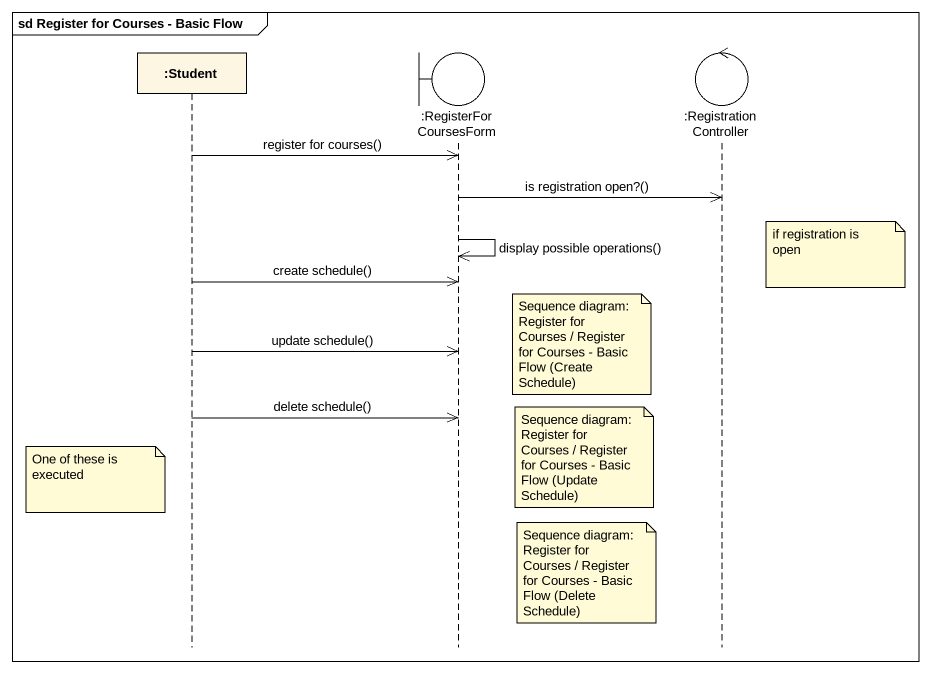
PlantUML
@startuml
mainframe sd Register for Courses - Basic Flow
hide footbox
participant ":Student" as Student
boundary ":RegisterForCoursesForm" as RegisterForCoursesForm
control ":RegistrationController" as RegistrationController

Student ->> RegisterForCoursesForm : register for courses()
RegisterForCoursesForm ->> RegistrationController : is registration open?()
RegisterForCoursesForm ->> RegisterForCoursesForm : display possible operations()
note right of RegistrationController : if registration is open
Student ->> RegisterForCoursesForm : create schedule()
note right of RegisterForCoursesForm : Sequence diagram: Register for Courses / Register for Courses - Basic Flow (Create Schedule)
Student ->> RegisterForCoursesForm : update schedule()
Student ->> RegisterForCoursesForm : delete schedule()
note right of RegisterForCoursesForm : Sequence diagram: Register for Courses / Register for Courses - Basic Flow (Update Schedule)
note left of Student : One of these is executed
note right of RegisterForCoursesForm : Sequence diagram: Register for Courses / Register for Courses - Basic Flow (Delete Schedule)
@enduml
